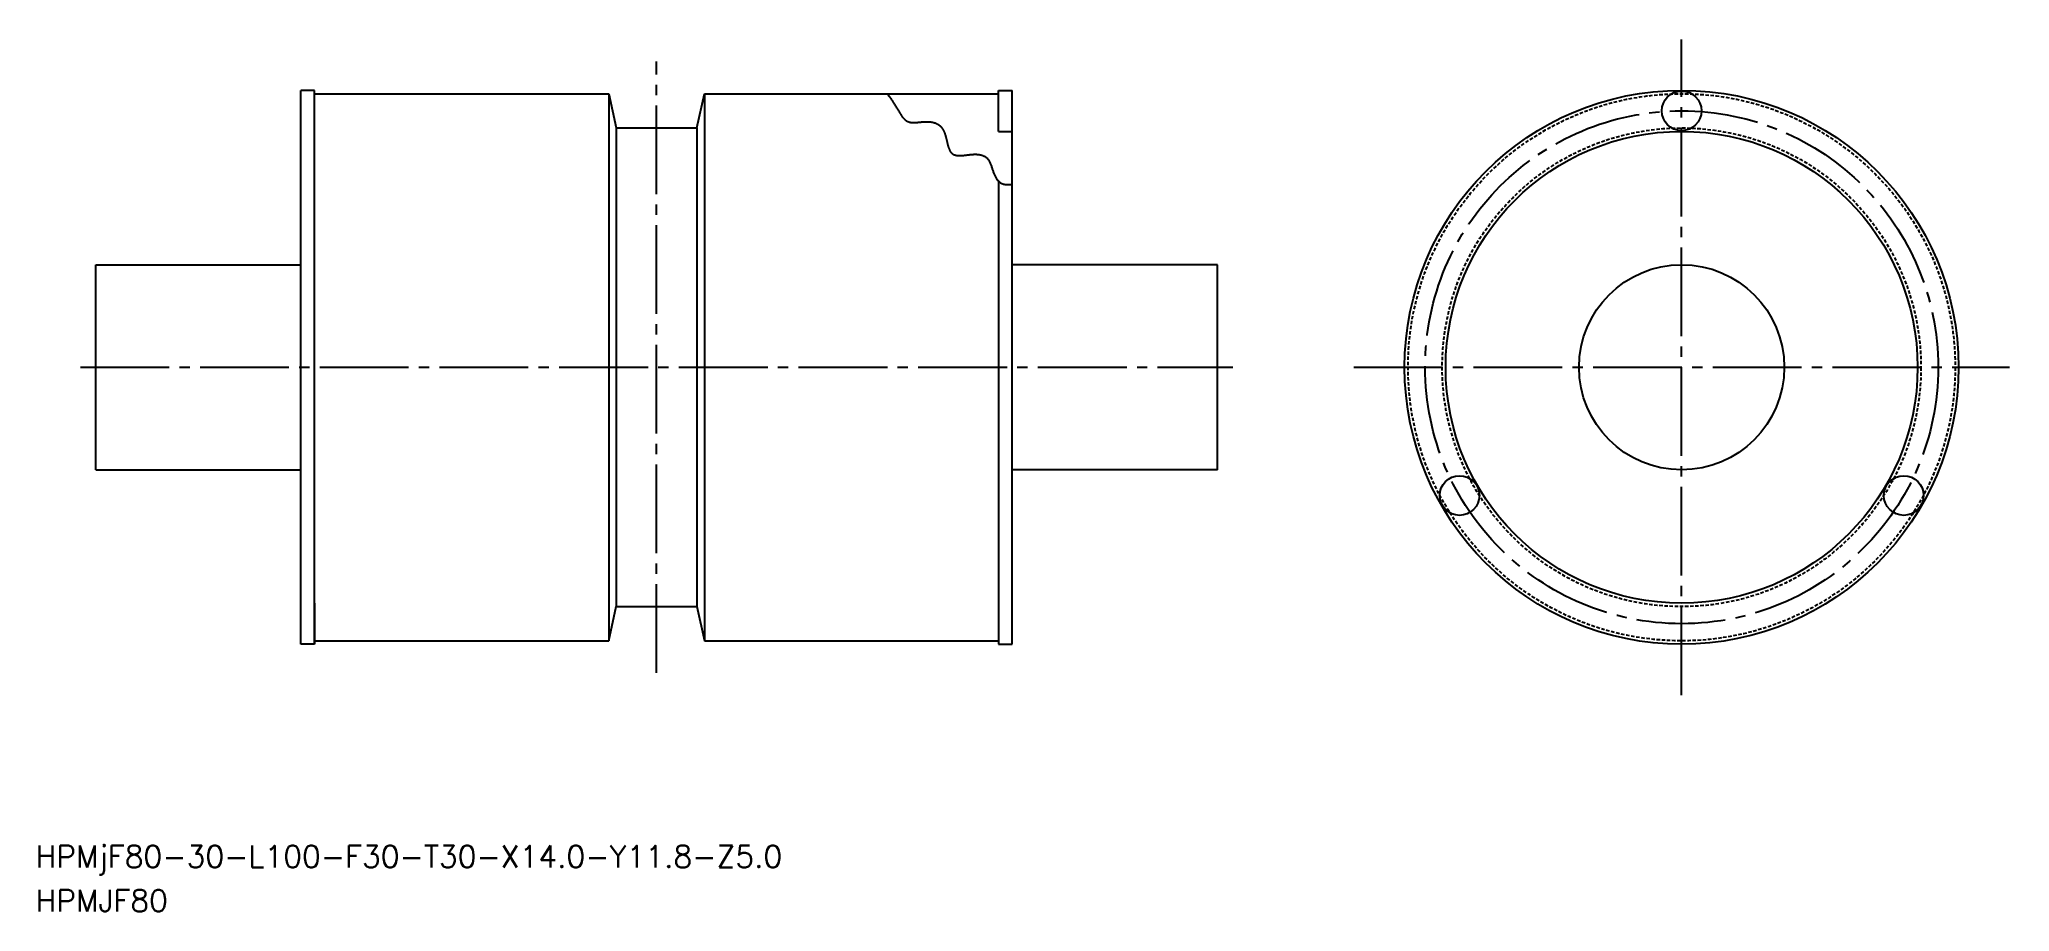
# Model space of a CAD drawing. Extents: x 51 to 339, y 118 to 246.
import ezdxf

# ---------------------------------------------------------------- set-up
doc = ezdxf.new("R2010")
doc.units = 0
doc.linetypes.add('CENTER', pattern=[17.5, 13, -1.5, 1.5, -1.5])
doc.linetypes.add('DASHED', pattern=[0.75, 0.5, -0.25])
doc.layers.get('0').update_dxf_attribs({"linetype": 'CONTINUOUS'})
doc.layers.add('CENTER', color=1, linetype='CENTER')
doc.styles.get("Standard").update_dxf_attribs({"font": 'txt.shx', "bigfont": '@extfont2.shx'})

msp = doc.modelspace()

# ---------------------------------------------------------------- linework, layer by layer
at = {"color": 7, "linetype": 'CONTINUOUS'}
for p, q in [((88.79, 157.43), (88.79, 238.43)), ((90.79, 238.43), (88.79, 238.43)), ((90.79, 157.43), (90.79, 238.43)), ((90.79, 237.93), (133.79, 237.93)), ((133.79, 237.93), (134.89, 232.93)), ((133.79, 237.93), (133.79, 157.93)), ((146.69, 232.93), (147.79, 237.93)), ((147.79, 237.93), (190.79, 237.93)), ((147.79, 237.93), (147.79, 157.93)), ((190.79, 232.43), (190.79, 238.43)), ((190.79, 238.43), (192.79, 238.43)), ((192.79, 157.43), (192.79, 238.43)), ((134.89, 232.93), (146.69, 232.93)), ((134.89, 232.93), (146.69, 232.93)), ((134.89, 232.93), (134.89, 162.93)), ((146.69, 232.93), (146.69, 162.93)), ((190.79, 232.43), (192.79, 232.43)), ((190.79, 225.16), (190.79, 157.43)), ((58.79, 212.93), (88.79, 212.93)), ((58.79, 182.93), (58.79, 212.93)), ((222.79, 212.93), (192.79, 212.93)), ((222.79, 182.93), (222.79, 212.93)), ((58.79, 182.93), (88.79, 182.93)), ((88.79, 157.43), (88.79, 182.93)), ((192.79, 157.43), (192.79, 182.93)), ((222.79, 182.93), (192.79, 182.93)), ((90.79, 163.43), (90.79, 157.43)), ((133.79, 157.93), (134.89, 162.93)), ((134.89, 162.93), (146.69, 162.93)), ((134.89, 162.93), (146.69, 162.93)), ((146.69, 162.93), (147.79, 157.93)), ((90.79, 157.43), (88.79, 157.43)), ((90.79, 157.93), (133.79, 157.93)), ((147.79, 157.93), (190.79, 157.93)), ((190.79, 157.43), (192.79, 157.43))]:
    msp.add_line(p, q, dxfattribs=at)
at = {"color": 3}
msp.add_polyline3d([(174.49, 237.98, 0), (174.57, 237.87, 0), (174.65, 237.76, 0), (174.73, 237.65, 0), (174.8, 237.54, 0), (174.88, 237.44, 0), (174.95, 237.33, 0), (175.02, 237.23, 0), (175.09, 237.13, 0), (175.15, 237.03, 0), (175.22, 236.94, 0), (175.28, 236.84, 0), (175.34, 236.75, 0), (175.4, 236.65, 0), (175.46, 236.56, 0), (175.52, 236.47, 0), (175.57, 236.38, 0), (175.63, 236.3, 0), (175.68, 236.21, 0), (175.73, 236.13, 0), (175.78, 236.05, 0), (175.83, 235.97, 0), (175.88, 235.89, 0), (175.93, 235.81, 0), (175.98, 235.73, 0), (176.02, 235.66, 0), (176.07, 235.59, 0), (176.11, 235.51, 0), (176.15, 235.44, 0), (176.19, 235.38, 0), (176.24, 235.31, 0), (176.28, 235.24, 0), (176.32, 235.18, 0), (176.36, 235.12, 0), (176.39, 235.06, 0), (176.43, 235, 0), (176.47, 234.94, 0), (176.51, 234.88, 0), (176.54, 234.82, 0), (176.58, 234.77, 0), (176.62, 234.72, 0), (176.65, 234.67, 0), (176.69, 234.62, 0), (176.72, 234.57, 0), (176.76, 234.52, 0), (176.79, 234.48, 0), (176.83, 234.43, 0), (176.87, 234.39, 0), (176.9, 234.35, 0), (176.94, 234.31, 0), (176.97, 234.27, 0), (177.01, 234.23, 0), (177.05, 234.2, 0), (177.08, 234.16, 0), (177.12, 234.13, 0), (177.16, 234.1, 0), (177.19, 234.07, 0), (177.23, 234.04, 0), (177.27, 234.01, 0), (177.31, 233.98, 0), (177.35, 233.96, 0), (177.39, 233.93, 0), (177.43, 233.91, 0), (177.47, 233.89, 0), (177.52, 233.87, 0), (177.56, 233.85, 0), (177.61, 233.83, 0), (177.65, 233.82, 0), (177.7, 233.8, 0), (177.75, 233.79, 0), (177.79, 233.78, 0), (177.84, 233.77, 0), (177.89, 233.76, 0), (177.95, 233.75, 0), (178, 233.74, 0), (178.05, 233.73, 0), (178.11, 233.73, 0), (178.17, 233.73, 0), (178.22, 233.72, 0), (178.28, 233.72, 0), (178.34, 233.72, 0), (178.4, 233.72, 0), (178.47, 233.72, 0), (178.53, 233.72, 0), (178.59, 233.73, 0), (178.66, 233.73, 0), (178.72, 233.73, 0), (178.79, 233.74, 0), (178.85, 233.74, 0), (178.92, 233.74, 0), (178.98, 233.75, 0), (179.05, 233.76, 0), (179.12, 233.76, 0), (179.19, 233.77, 0), (179.26, 233.77, 0), (179.32, 233.78, 0), (179.39, 233.79, 0), (179.46, 233.79, 0), (179.53, 233.8, 0), (179.6, 233.8, 0), (179.67, 233.81, 0), (179.74, 233.81, 0), (179.81, 233.82, 0), (179.88, 233.82, 0), (179.95, 233.83, 0), (180.02, 233.83, 0), (180.09, 233.83, 0), (180.15, 233.84, 0), (180.22, 233.84, 0), (180.29, 233.84, 0), (180.36, 233.84, 0), (180.42, 233.84, 0), (180.49, 233.84, 0), (180.56, 233.84, 0), (180.62, 233.83, 0), (180.69, 233.83, 0), (180.75, 233.82, 0), (180.81, 233.82, 0), (180.88, 233.81, 0), (180.94, 233.8, 0), (181, 233.79, 0), (181.06, 233.78, 0), (181.12, 233.77, 0), (181.18, 233.76, 0), (181.24, 233.74, 0), (181.3, 233.73, 0), (181.35, 233.71, 0), (181.41, 233.7, 0), (181.46, 233.68, 0), (181.52, 233.66, 0), (181.57, 233.64, 0), (181.63, 233.62, 0), (181.68, 233.59, 0), (181.73, 233.57, 0), (181.78, 233.55, 0), (181.83, 233.52, 0), (181.88, 233.49, 0), (181.93, 233.46, 0), (181.97, 233.43, 0), (182.02, 233.4, 0), (182.07, 233.37, 0), (182.11, 233.34, 0), (182.15, 233.31, 0), (182.2, 233.27, 0), (182.24, 233.23, 0), (182.28, 233.2, 0), (182.32, 233.16, 0), (182.36, 233.12, 0), (182.4, 233.08, 0), (182.43, 233.03, 0), (182.47, 232.99, 0), (182.5, 232.95, 0), (182.54, 232.9, 0), (182.57, 232.85, 0), (182.6, 232.8, 0), (182.63, 232.75, 0), (182.66, 232.7, 0), (182.69, 232.65, 0), (182.72, 232.6, 0), (182.75, 232.54, 0), (182.77, 232.49, 0), (182.8, 232.43, 0), (182.82, 232.38, 0), (182.85, 232.32, 0), (182.87, 232.26, 0), (182.89, 232.2, 0), (182.92, 232.14, 0), (182.94, 232.08, 0), (182.96, 232.02, 0), (182.98, 231.96, 0), (183, 231.9, 0), (183.02, 231.84, 0), (183.03, 231.78, 0), (183.05, 231.71, 0), (183.07, 231.65, 0), (183.09, 231.59, 0), (183.1, 231.52, 0), (183.12, 231.46, 0), (183.14, 231.4, 0), (183.15, 231.33, 0), (183.17, 231.27, 0), (183.18, 231.2, 0), (183.2, 231.14, 0), (183.21, 231.08, 0), (183.23, 231.01, 0), (183.24, 230.95, 0), (183.26, 230.89, 0), (183.27, 230.83, 0), (183.29, 230.76, 0), (183.3, 230.7, 0), (183.32, 230.64, 0), (183.34, 230.58, 0), (183.35, 230.52, 0), (183.37, 230.46, 0), (183.38, 230.4, 0), (183.4, 230.34, 0), (183.41, 230.28, 0), (183.43, 230.23, 0), (183.45, 230.17, 0), (183.46, 230.12, 0), (183.48, 230.06, 0), (183.5, 230.01, 0), (183.52, 229.96, 0), (183.54, 229.91, 0), (183.56, 229.86, 0), (183.58, 229.81, 0), (183.6, 229.76, 0), (183.62, 229.71, 0), (183.64, 229.67, 0), (183.66, 229.62, 0), (183.69, 229.58, 0), (183.71, 229.54, 0), (183.73, 229.5, 0), (183.76, 229.46, 0), (183.79, 229.43, 0), (183.81, 229.39, 0), (183.84, 229.36, 0), (183.87, 229.32, 0), (183.9, 229.29, 0), (183.93, 229.26, 0), (183.96, 229.23, 0), (183.99, 229.2, 0), (184.02, 229.18, 0), (184.06, 229.15, 0), (184.09, 229.13, 0), (184.13, 229.1, 0), (184.17, 229.08, 0), (184.21, 229.06, 0), (184.24, 229.04, 0), (184.28, 229.02, 0), (184.33, 229.01, 0), (184.37, 228.99, 0), (184.41, 228.98, 0), (184.46, 228.96, 0), (184.5, 228.95, 0), (184.55, 228.94, 0), (184.6, 228.93, 0), (184.65, 228.92, 0), (184.7, 228.91, 0), (184.75, 228.9, 0), (184.8, 228.9, 0), (184.86, 228.89, 0), (184.92, 228.89, 0), (184.97, 228.89, 0), (185.03, 228.89, 0), (185.09, 228.89, 0), (185.16, 228.89, 0), (185.22, 228.89, 0), (185.28, 228.89, 0), (185.35, 228.89, 0), (185.42, 228.9, 0), (185.49, 228.9, 0), (185.56, 228.91, 0), (185.63, 228.92, 0), (185.7, 228.92, 0), (185.78, 228.93, 0), (185.86, 228.94, 0), (185.93, 228.95, 0), (186.01, 228.96, 0), (186.09, 228.97, 0), (186.17, 228.98, 0), (186.25, 228.99, 0), (186.33, 229, 0), (186.42, 229.01, 0), (186.5, 229.02, 0), (186.58, 229.03, 0), (186.67, 229.04, 0), (186.75, 229.05, 0), (186.83, 229.05, 0), (186.92, 229.06, 0), (187, 229.07, 0), (187.09, 229.07, 0), (187.17, 229.08, 0), (187.26, 229.08, 0), (187.34, 229.08, 0), (187.43, 229.08, 0), (187.51, 229.08, 0), (187.59, 229.08, 0), (187.68, 229.07, 0), (187.76, 229.07, 0), (187.84, 229.06, 0), (187.92, 229.05, 0), (188, 229.04, 0), (188.08, 229.02, 0), (188.16, 229.01, 0), (188.24, 228.99, 0), (188.32, 228.97, 0), (188.39, 228.94, 0), (188.47, 228.92, 0), (188.54, 228.89, 0), (188.61, 228.86, 0), (188.68, 228.82, 0), (188.75, 228.78, 0), (188.82, 228.74, 0), (188.88, 228.7, 0), (188.95, 228.65, 0), (189.01, 228.6, 0), (189.07, 228.55, 0), (189.13, 228.49, 0), (189.18, 228.43, 0), (189.24, 228.37, 0), (189.29, 228.3, 0), (189.34, 228.22, 0), (189.38, 228.15, 0), (189.43, 228.07, 0), (189.47, 227.98, 0), (189.51, 227.9, 0), (189.55, 227.81, 0), (189.59, 227.71, 0), (189.63, 227.62, 0), (189.66, 227.52, 0), (189.7, 227.42, 0), (189.74, 227.32, 0), (189.77, 227.22, 0), (189.81, 227.12, 0), (189.84, 227.01, 0), (189.88, 226.91, 0), (189.91, 226.8, 0), (189.95, 226.7, 0), (189.99, 226.59, 0), (190.02, 226.49, 0), (190.06, 226.38, 0), (190.1, 226.28, 0), (190.15, 226.17, 0), (190.19, 226.07, 0), (190.24, 225.97, 0), (190.28, 225.87, 0), (190.33, 225.78, 0), (190.39, 225.68, 0), (190.44, 225.59, 0), (190.5, 225.5, 0), (190.56, 225.41, 0), (190.63, 225.33, 0), (190.7, 225.25, 0), (190.77, 225.18, 0), (190.85, 225.1, 0), (190.93, 225.04, 0), (191.01, 224.97, 0), (191.1, 224.92, 0), (191.19, 224.86, 0), (191.29, 224.81, 0), (191.4, 224.77, 0), (191.51, 224.73, 0), (191.62, 224.7, 0), (191.74, 224.68, 0), (191.87, 224.66, 0), (192, 224.65, 0), (192.14, 224.64, 0), (192.28, 224.64, 0), (192.43, 224.65, 0), (192.59, 224.67, 0), (192.74, 224.69, 0)], dxfattribs=at)
at = {"color": 7, "linetype": 'CONTINUOUS'}
for centre, radius in [((290.67, 197.93), 40.5), ((290.67, 235.43), 2.9), ((290.67, 197.93), 34.5), ((290.67, 197.93), 15), ((258.2, 179.18), 2.9), ((323.15, 179.18), 2.9)]:
    msp.add_circle(centre, radius, dxfattribs=at)
at = {"color": 3, "linetype": 'DASHED'}
for radius in [40, 35]:
    msp.add_circle((290.67, 197.93), radius, dxfattribs=at)
at = {"layer": 'CENTER', "color": 1, "linetype": 'CENTER'}
for p, q in [((290.67, 149.97), (290.67, 245.88)), ((140.79, 153.23), (140.79, 242.63)), ((56.54, 197.93), (225.04, 197.93)), ((242.72, 197.93), (338.62, 197.93))]:
    msp.add_line(p, q, dxfattribs=at)
msp.add_circle((290.67, 197.93), 37.5, dxfattribs=at)

# ---------------------------------------------------------------- texts
at = {"color": 7, "linetype": 'CONTINUOUS'}
for s, p in [('HPMjF80-30-L100-F30-T30-X14.0-Y11.8-Z5.0', (50, 124.79)), ('HPMJF80', (50, 118.33))]:
    msp.add_text(s, height=3.2, dxfattribs=at).set_placement(p)

doc.saveas('drawing.dxf')
